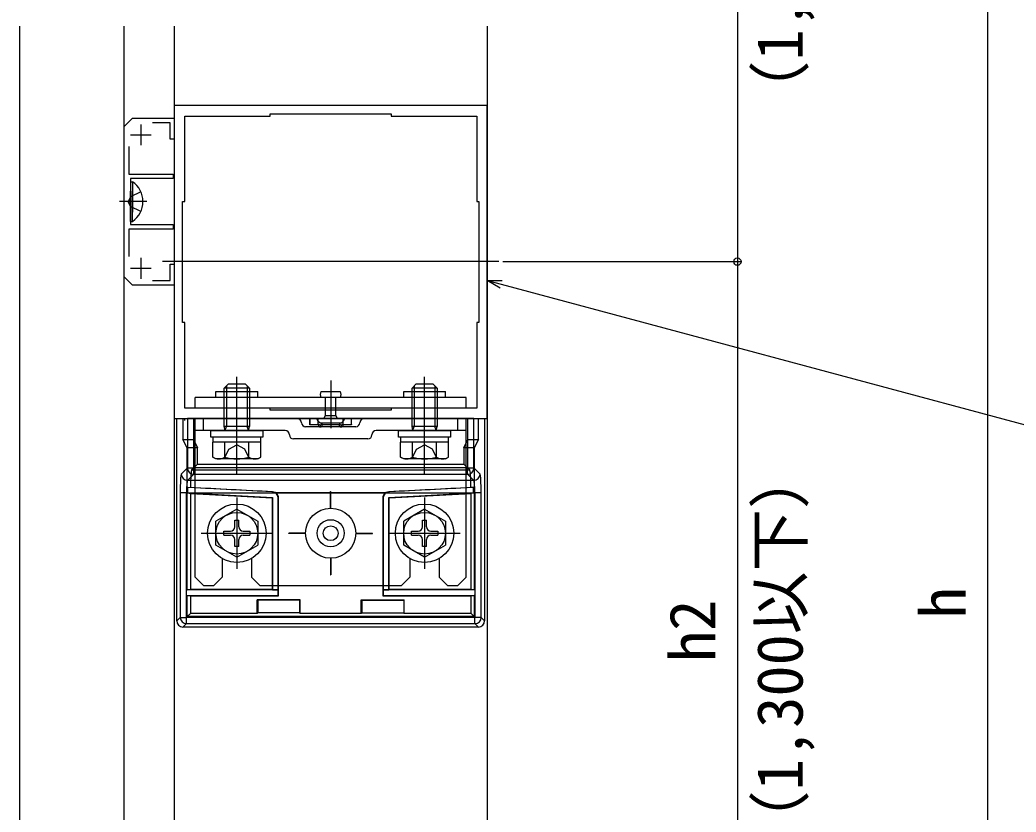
# Model space of a CAD drawing. Units: millimetres, scale not verified. Extents: x -875 to 875, y -1310 to 1300.
# Drawn here: x -541.9 to -303.1, y 493.2 to 683 of the extents above; entities that cross this region are included whole.
import ezdxf
from ezdxf.enums import TextEntityAlignment as Align

# ---------------------------------------------------------------- set-up
doc = ezdxf.new("R2010")
doc.units = ezdxf.units.MM
doc.header["$LTSCALE"] = 4
for name, color, linetype in [('0-3_YKK_11', 7, 'Continuous'), ('0-4_YKK_12', 2, 'Continuous'), ('0-5_YKK_13', 4, 'Continuous'), ('0-7_YKK_D', 6, 'Continuous')]:
    doc.layers.add(name, color=color, linetype=linetype)
doc.styles.add('ＭＳ ゴシック', font='')
doc.styles.get('ＭＳ ゴシック').set_extended_font_data('MS Gothic')

msp = doc.modelspace()

# ---------------------------------------------------------------- linework, layer by layer
at = {"layer": '0-3_YKK_11'}
for p, q in [((-512.864, 658), (-512.864, 653)), ((-515.364, 655.5), (-510.364, 655.5)), ((-512.864, 626), (-512.864, 621)), ((-515.364, 623.5), (-510.364, 623.5))]:
    msp.add_line(p, q, dxfattribs=at)
for points in [[(-429.864, 587.5), (-429.864, 662.5), (-504.864, 662.5), (-504.864, 587.5)], [(-452.864, 589.5), (-481.864, 589.5), (-481.864, 590), (-502.364, 590), (-502.364, 610.5), (-502.864, 610.5), (-502.864, 639.5), (-502.364, 639.5), (-502.364, 660), (-481.864, 660), (-481.864, 660.5), (-452.864, 660.5), (-452.864, 660), (-432.364, 660), (-432.364, 639.5), (-431.864, 639.5), (-431.864, 610.5), (-432.364, 610.5), (-432.364, 590), (-452.864, 590)]]:
    msp.add_lwpolyline(points, close=True, dxfattribs=at)
for points in [[(-510.048, 620.6), (-505.864, 620.6), (-505.864, 624.5), (-504.864, 624.5), (-504.864, 619.5), (-514.864, 619.5), (-516.864, 621.5), (-516.864, 657.5), (-514.864, 659.5), (-504.864, 659.5), (-504.864, 654.5), (-505.864, 654.5), (-505.864, 658.4), (-510.048, 658.4)], [(-515.764, 652.684), (-515.764, 646.1), (-505.164, 646.1), (-505.164, 645), (-515.364, 645), (-515.364, 639.958), (-515.484, 639.775), (-515.484, 639.225), (-515.364, 639.042), (-515.364, 634), (-505.164, 634), (-505.164, 632.9), (-515.764, 632.9), (-515.764, 626.316)]]:
    msp.add_lwpolyline(points, dxfattribs=at)
at = {"layer": '0-4_YKK_12'}
for p, q in [((-541.864, 334.545), (-541.864, 681.545)), ((-516.864, 334.545), (-516.864, 681.545)), ((-504.864, 681.545), (-504.864, 334.545)), ((-429.864, 681.545), (-429.864, 334.545)), ((-427.07, 625.103), (-507.658, 625.103))]:
    msp.add_line(p, q, dxfattribs=at)
at = {"layer": '0-5_YKK_13'}
for p, q in [((-515.364, 644.25), (-515.364, 637)), ((-515.364, 644.25), (-514.855, 644.25)), ((-514.855, 644.25), (-514.855, 637)), ((-515.364, 634.75), (-515.364, 642)), ((-514.855, 634.75), (-514.855, 642)), ((-511.47, 639.5), (-518.001, 639.5)), ((-515.364, 634.75), (-514.855, 634.75)), ((-489.864, 574.1), (-489.864, 597.511)), ((-444.864, 574.1), (-444.864, 597.511)), ((-492.864, 594.8), (-491.864, 595.8)), ((-486.864, 594.8), (-492.864, 594.8)), ((-491.864, 595.8), (-487.864, 595.8)), ((-486.864, 594.8), (-487.864, 595.8)), ((-467.364, 596.58), (-467.364, 585.2)), ((-447.864, 594.8), (-446.864, 595.8)), ((-441.864, 594.8), (-447.864, 594.8)), ((-446.864, 595.8), (-442.864, 595.8)), ((-441.864, 594.8), (-442.864, 595.8)), ((-434.864, 592.5), (-499.864, 592.5)), ((-499.864, 590), (-499.864, 592.5)), ((-494.864, 594), (-484.864, 594)), ((-494.864, 592.5), (-494.864, 594)), ((-484.864, 592.5), (-484.864, 594)), ((-465.065, 592.5), (-469.663, 592.5)), ((-469.626, 594), (-465.065, 594)), ((-468.614, 588.2), (-468.614, 592.5)), ((-439.864, 592.5), (-439.864, 594)), ((-434.864, 590), (-434.864, 592.5)), ((-434.864, 590), (-499.864, 590)), ((-502.774, 587.5), (-502.774, 582.496)), ((-502.364, 587), (-502.364, 587.5)), ((-500.203, 587.5), (-501.7, 587.5)), ((-501.7, 587.5), (-501.7, 575.654)), ((-500.267, 587.5), (-500.267, 582.496)), ((-434.525, 587.5), (-500.203, 587.5)), ((-500.203, 575.654), (-500.203, 587.5)), ((-499.864, 549.5), (-499.864, 587.5)), ((-499.864, 587.5), (-434.864, 587.5)), ((-497.864, 584.6), (-497.864, 587.5)), ((-472.364, 586), (-472.364, 587.5)), ((-472.315, 586.048), (-472.315, 587.5)), ((-470.614, 587.15), (-470.414, 587.5)), ((-470.414, 587.5), (-464.314, 587.5)), ((-470.364, 586.065), (-470.364, 587.5)), ((-469.014, 587.5), (-468.614, 588.2)), ((-465.714, 587.5), (-466.114, 588.2)), ((-464.364, 586.065), (-464.364, 587.5)), ((-464.314, 587.5), (-464.114, 587.15)), ((-462.412, 586.048), (-462.412, 587.5)), ((-436.864, 584.6), (-436.864, 587.5)), ((-434.864, 549.5), (-434.864, 587.5)), ((-433.028, 587.5), (-434.525, 587.5)), ((-434.461, 582.496), (-434.461, 587.5)), ((-433.028, 587.5), (-430.453, 587.5)), ((-431.953, 582.496), (-431.953, 587.5)), ((-430.453, 587.5), (-430.453, 538.997)), ((-486.864, 585.621), (-492.864, 585.621)), ((-492.664, 584.681), (-492.864, 585.621)), ((-492.664, 584.681), (-492.324, 585.621)), ((-487.064, 584.681), (-487.404, 585.621)), ((-487.064, 584.681), (-486.864, 585.621)), ((-461.364, 585.5), (-473.364, 585.5)), ((-472.315, 586.048), (-470.364, 586.065)), ((-470.364, 586.065), (-470.098, 586.065)), ((-470.364, 586.057), (-470.364, 586)), ((-469.883, 586.5), (-464.844, 586.5)), ((-469.864, 586), (-469.864, 585.5)), ((-469.629, 586.065), (-465.098, 586.065)), ((-469.364, 586.057), (-469.364, 586)), ((-465.364, 586), (-469.364, 586)), ((-465.364, 586.057), (-465.364, 586)), ((-464.864, 586), (-464.864, 585.5)), ((-464.629, 586.065), (-464.364, 586.065)), ((-464.364, 586.065), (-462.412, 586.048)), ((-464.364, 586.057), (-464.364, 586)), ((-462.364, 586), (-464.364, 586)), ((-441.864, 585.621), (-447.864, 585.621)), ((-447.664, 584.681), (-447.864, 585.621)), ((-447.664, 584.681), (-447.324, 585.621)), ((-442.064, 584.681), (-442.404, 585.621)), ((-442.064, 584.681), (-441.864, 585.621)), ((-478.264, 584.6), (-499.864, 584.6)), ((-496.114, 584.6), (-483.614, 584.6)), ((-495.564, 581.8), (-495.564, 583)), ((-492.664, 584.6), (-492.664, 584.681)), ((-487.064, 584.6), (-487.064, 584.681)), ((-484.164, 583), (-484.164, 581.8)), ((-434.864, 584.6), (-456.464, 584.6)), ((-451.114, 584.6), (-438.614, 584.6)), ((-450.564, 581.8), (-450.564, 583)), ((-447.664, 584.6), (-447.664, 584.681)), ((-442.064, 584.6), (-442.064, 584.681)), ((-439.164, 583), (-439.164, 581.8)), ((-502.774, 582.496), (-500.267, 582.496)), ((-499.267, 580.5), (-501.774, 580.5)), ((-500.267, 582.496), (-499.267, 580.5)), ((-499.267, 576.59), (-499.267, 580.5)), ((-484.09, 581.8), (-495.637, 581.8)), ((-495.637, 578.247), (-495.637, 581.8)), ((-492.75, 578.247), (-492.75, 581.8)), ((-486.977, 578.247), (-486.977, 581.8)), ((-484.09, 578.247), (-484.09, 581.8)), ((-458.464, 582.6), (-476.264, 582.6)), ((-439.09, 581.8), (-450.637, 581.8)), ((-450.637, 578.247), (-450.637, 581.8)), ((-447.75, 578.247), (-447.75, 581.8)), ((-441.977, 578.247), (-441.977, 581.8)), ((-439.09, 578.247), (-439.09, 581.8)), ((-435.461, 580.5), (-434.461, 582.496)), ((-434.461, 582.496), (-431.953, 582.496)), ((-431.953, 582.496), (-432.953, 580.5)), ((-432.953, 580.5), (-432.953, 546.391)), ((-494.864, 577.8), (-495.637, 578.247)), ((-484.864, 577.8), (-484.09, 578.247)), ((-449.864, 577.8), (-450.637, 578.247)), ((-439.864, 577.8), (-439.09, 578.247)), ((-501.7, 575.654), (-503.185, 574.169)), ((-501.7, 575.654), (-500.203, 575.654)), ((-499.267, 576.59), (-500.694, 575.163)), ((-500.203, 574.157), (-500.203, 575.654)), ((-499.267, 576.59), (-435.461, 576.59)), ((-484.864, 577.8), (-494.864, 577.8)), ((-439.864, 577.8), (-449.864, 577.8)), ((-434.034, 575.163), (-435.461, 576.59)), ((-431.543, 574.169), (-433.028, 575.654)), ((-501.687, 572.672), (-500.203, 574.157)), ((-500.694, 575.163), (-434.034, 575.163)), ((-434.525, 574.157), (-433.04, 572.672)), ((-433.04, 572.672), (-501.687, 572.672)), ((-501.591, 570.977), (-500.999, 571.031)), ((-481.368, 569.917), (-501.591, 570.977)), ((-501.591, 569.643), (-501.591, 570.977)), ((-433.137, 570.977), (-453.359, 569.917)), ((-433.137, 570.977), (-433.728, 571.031)), ((-433.137, 569.643), (-433.137, 570.977)), ((-503.443, 569.678), (-503.443, 539.828)), ((-501.946, 569.678), (-503.443, 569.678)), ((-501.946, 569.678), (-432.782, 569.678)), ((-501.946, 539.828), (-501.946, 569.678)), ((-501.591, 569.643), (-501.01, 569.53)), ((-501.591, 569.643), (-481.281, 568.579)), ((-501.01, 569.53), (-481.364, 568.5)), ((-501.01, 569.53), (-501.01, 546.5)), ((-489.864, 568.534), (-489.864, 551.466)), ((-481.368, 569.917), (-481.285, 569.996)), ((-481.281, 568.579), (-481.364, 568.5)), ((-481.364, 568.5), (-481.364, 546.5)), ((-454.296, 569.673), (-480.432, 569.673)), ((-479.864, 568.498), (-479.947, 568.419)), ((-479.947, 546.417), (-479.947, 568.419)), ((-479.864, 545), (-479.864, 568.498)), ((-467.314, 566), (-467.314, 570)), ((-454.864, 568.498), (-454.864, 545)), ((-454.781, 568.419), (-454.864, 568.498)), ((-454.781, 568.419), (-454.781, 546.417)), ((-453.447, 568.579), (-453.364, 568.5)), ((-453.442, 569.996), (-453.359, 569.917)), ((-444.864, 568.534), (-444.864, 551.466)), ((-433.137, 569.643), (-433.718, 569.53)), ((-433.718, 546.5), (-433.718, 569.53)), ((-431.284, 569.678), (-432.782, 569.678)), ((-432.782, 569.678), (-432.782, 539.828)), ((-431.284, 539.828), (-431.284, 569.678)), ((-489.864, 565.75), (-494.864, 562.863)), ((-489.864, 565.75), (-484.864, 562.863)), ((-444.864, 565.75), (-449.864, 562.863)), ((-444.864, 565.75), (-439.864, 562.863)), ((-494.864, 557.137), (-494.864, 562.863)), ((-490.364, 561.5), (-490.364, 563.15)), ((-490.364, 563.15), (-489.364, 563.15)), ((-489.364, 561.5), (-489.364, 563.15)), ((-484.864, 562.863), (-484.864, 557.137)), ((-449.864, 557.137), (-449.864, 562.863)), ((-445.364, 561.5), (-445.364, 563.15)), ((-445.364, 563.15), (-444.364, 563.15)), ((-444.364, 561.5), (-444.364, 563.15)), ((-439.864, 562.863), (-439.864, 557.137)), ((-498.431, 560), (-481.296, 560)), ((-493.014, 560.5), (-491.364, 560.5)), ((-493.014, 559.5), (-493.014, 560.5)), ((-493.014, 559.5), (-491.364, 559.5)), ((-488.364, 560.5), (-486.714, 560.5)), ((-488.364, 559.5), (-486.714, 559.5)), ((-486.714, 560.5), (-486.714, 559.5)), ((-473.363, 560.05), (-477.364, 560.05)), ((-461.364, 560.05), (-457.364, 560.05)), ((-453.431, 560), (-436.296, 560)), ((-448.014, 560.5), (-446.364, 560.5)), ((-448.014, 559.5), (-448.014, 560.5)), ((-448.014, 559.5), (-446.364, 559.5)), ((-443.364, 560.5), (-441.714, 560.5)), ((-443.364, 559.5), (-441.714, 559.5)), ((-441.714, 560.5), (-441.714, 559.5)), ((-489.864, 554.25), (-494.864, 557.137)), ((-490.364, 556.85), (-490.364, 558.5)), ((-489.364, 556.85), (-490.364, 556.85)), ((-489.864, 554.25), (-484.864, 557.137)), ((-489.364, 556.85), (-489.364, 558.5)), ((-444.864, 554.25), (-449.864, 557.137)), ((-445.364, 556.85), (-445.364, 558.5)), ((-444.364, 556.85), (-445.364, 556.85)), ((-444.864, 554.25), (-439.864, 557.137)), ((-444.364, 556.85), (-444.364, 558.5)), ((-493.364, 553.938), (-493.364, 549.5)), ((-486.364, 553.938), (-486.364, 549.5)), ((-467.314, 554), (-467.314, 550)), ((-448.364, 553.938), (-448.364, 549.5)), ((-441.364, 553.938), (-441.364, 549.5)), ((-497.864, 547.5), (-499.864, 549.5)), ((-495.364, 547.5), (-493.364, 549.5)), ((-484.364, 547.5), (-486.364, 549.5)), ((-450.364, 547.5), (-448.364, 549.5)), ((-439.364, 547.5), (-441.364, 549.5)), ((-436.864, 547.5), (-434.864, 549.5)), ((-497.864, 547.5), (-495.364, 547.5)), ((-484.364, 547.5), (-450.364, 547.5)), ((-439.364, 547.5), (-436.864, 547.5)), ((-501.774, 546.391), (-501.01, 546.5)), ((-479.973, 546.391), (-501.774, 546.391)), ((-501.774, 545.109), (-501.01, 545)), ((-481.364, 546.5), (-501.01, 546.5)), ((-501.01, 545), (-501.01, 540.765)), ((-501.01, 545), (-479.864, 545)), ((-481.281, 546.417), (-481.364, 546.5)), ((-479.947, 546.417), (-479.973, 546.391)), ((-479.973, 545.109), (-479.973, 546.391)), ((-479.973, 545.109), (-479.864, 545)), ((-454.755, 546.391), (-454.781, 546.417)), ((-454.781, 546.417), (-453.447, 546.417)), ((-432.953, 546.391), (-454.755, 546.391)), ((-454.755, 546.391), (-454.755, 545.109)), ((-454.755, 545.109), (-432.953, 545.109)), ((-433.718, 546.5), (-453.364, 546.5)), ((-432.953, 546.391), (-433.718, 546.5)), ((-432.953, 545.109), (-433.718, 545)), ((-433.718, 540.765), (-433.718, 545)), ((-432.953, 545.109), (-432.953, 540)), ((-485.017, 544.07), (-484.864, 543.917)), ((-485.017, 540.765), (-485.017, 544.07)), ((-484.864, 543.917), (-484.864, 540.917)), ((-474.864, 543.917), (-484.864, 543.917)), ((-474.711, 544.07), (-474.864, 543.917)), ((-474.864, 543.917), (-474.864, 540.917)), ((-460.017, 544.07), (-459.864, 543.917)), ((-460.017, 544.07), (-449.711, 544.07)), ((-460.017, 540.765), (-460.017, 544.07)), ((-459.864, 543.917), (-459.864, 540.917)), ((-449.711, 544.07), (-449.864, 543.917)), ((-449.711, 540.765), (-449.711, 544.07)), ((-503.443, 539.828), (-504.274, 538.997)), ((-503.443, 539.828), (-501.946, 539.828)), ((-432.782, 539.828), (-501.946, 539.828)), ((-501.946, 538.331), (-501.946, 539.828)), ((-501.774, 540), (-501.01, 540.765)), ((-432.953, 540), (-501.774, 540)), ((-485.017, 540.765), (-501.01, 540.765)), ((-484.864, 540.917), (-485.017, 540.765)), ((-474.864, 540.917), (-484.864, 540.917)), ((-474.864, 540.917), (-474.711, 540.765)), ((-460.017, 540.765), (-474.711, 540.765)), ((-459.864, 540.917), (-460.017, 540.765)), ((-459.864, 540.917), (-449.864, 540.917)), ((-449.864, 540.917), (-449.711, 540.765)), ((-433.718, 540.765), (-449.711, 540.765)), ((-433.718, 540.765), (-432.953, 540)), ((-431.284, 539.828), (-432.782, 539.828)), ((-430.453, 538.997), (-431.284, 539.828)), ((-502.777, 537.5), (-501.946, 538.331)), ((-431.95, 537.5), (-502.777, 537.5)), ((-432.782, 538.331), (-431.95, 537.5))]:
    msp.add_line(p, q, dxfattribs=at)
for points in [[(-512.864, 641.85), (-515.334, 640.645), (-515.943, 639.5)], [(-512.864, 637.15), (-515.334, 638.355), (-515.943, 639.5)], [(-492.864, 585.621), (-492.864, 594), (-492.864, 594.8)], [(-492.324, 595.34), (-492.324, 594), (-492.324, 585.621)], [(-487.404, 595.34), (-487.404, 594), (-487.404, 585.621)], [(-486.864, 594.8), (-486.864, 594), (-486.864, 585.621)], [(-447.864, 585.621), (-447.864, 594), (-447.864, 594.8)], [(-447.324, 595.34), (-447.324, 594), (-447.324, 585.621)], [(-442.404, 595.34), (-442.404, 594), (-442.404, 585.621)], [(-441.864, 594.8), (-441.864, 594), (-441.864, 585.621)], [(-468.614, 588.2), (-466.114, 588.2), (-466.114, 592.5)], [(-449.864, 592.5), (-449.864, 594), (-439.864, 594)], [(-504.274, 538.997), (-504.274, 587.5), (-501.7, 587.5)], [(-462.412, 586.048), (-462.364, 586), (-462.364, 587.5)], [(-434.525, 587.5), (-434.525, 575.654), (-433.028, 575.654), (-433.028, 587.5)], [(-470.364, 586), (-472.364, 586), (-472.315, 586.048)], [(-483.614, 584.6), (-483.614, 583), (-496.114, 583), (-496.114, 584.6)], [(-438.614, 584.6), (-438.614, 583), (-451.114, 583), (-451.114, 584.6)], [(-501.774, 546.391), (-501.774, 580.5), (-502.774, 582.496)], [(-492.914, 577.797), (-491.764, 580.155), (-489.864, 581.166)], [(-486.814, 577.797), (-487.964, 580.155), (-489.864, 581.166)], [(-447.914, 577.797), (-446.764, 580.155), (-444.864, 581.166)], [(-441.814, 577.797), (-442.964, 580.155), (-444.864, 581.166)], [(-432.953, 580.5), (-435.461, 580.5), (-435.461, 576.59)], [(-500.203, 574.157), (-434.525, 574.157), (-434.525, 575.654), (-500.203, 575.654)], [(-481.285, 569.996), (-480.981, 569.948), (-480.692, 569.839), (-480.432, 569.673)], [(-481.281, 568.579), (-481.281, 546.417), (-479.947, 546.417)], [(-467.414, 566), (-467.414, 570), (-467.314, 570)], [(-454.296, 569.673), (-454.036, 569.839), (-453.748, 569.948), (-453.442, 569.996)], [(-453.447, 546.417), (-453.447, 568.579), (-433.137, 569.643)], [(-453.447, 546.417), (-453.364, 546.5), (-453.364, 568.5), (-433.718, 569.53)], [(-473.363, 559.95), (-477.364, 559.95), (-477.364, 560.05)], [(-461.364, 559.95), (-457.364, 559.95), (-457.364, 560.05)], [(-467.414, 554), (-467.414, 550), (-467.314, 550)], [(-501.774, 540), (-501.774, 545.109), (-479.973, 545.109)], [(-454.755, 545.109), (-454.864, 545), (-433.718, 545)], [(-474.711, 540.765), (-474.711, 544.07), (-485.017, 544.07)], [(-459.864, 543.917), (-449.864, 543.917), (-449.864, 540.917)], [(-501.946, 538.331), (-432.782, 538.331), (-432.782, 539.828)]]:
    msp.add_lwpolyline(points, dxfattribs=at)
for centre, radius in [((-489.864, 560), 7), ((-467.364, 560), 6), ((-444.864, 560), 7), ((-489.864, 560), 5), ((-444.864, 560), 5), ((-467.364, 560), 3.25), ((-467.364, 560), 1.773)]:
    msp.add_circle(centre, radius, dxfattribs=at)
for centre, radius, start, end in [((-518.138, 639.5), 5.774, 304.65097, 55.34903), ((-468.364, 593.25), 1.5, 150.00006, 209.99994), ((-466.364, 593.25), 1.5, 330.00006, 29.99994), ((-475.364, 586.5), 1, 0, 90), ((-459.364, 586.5), 1, 90, 180), ((-473.364, 586.5), 1, 180, 270), ((-467.364, 590.067), 4.367, 221.91164, 234.76774), ((-469.864, 586), 0.5, 180, 270), ((-469.864, 586), 0.5, 270, 0), ((-464.864, 586), 0.5, 180, 270), ((-464.864, 586), 0.5, 270, 0), ((-467.364, 590.067), 4.367, 305.23243, 318.08863), ((-461.364, 586.5), 1, 270, 0), ((-478.264, 583.6), 1, 0, 90), ((-476.264, 583.6), 1, 180, 270), ((-458.464, 583.6), 1, 270, 0), ((-456.464, 583.6), 1, 90, 180), ((-494.194, 580.356), 2.556, 235.61708, 304.38292), ((-489.864, 587.354), 9.554, 252.41276, 287.58724), ((-485.534, 580.356), 2.556, 235.61708, 304.38292), ((-449.194, 580.356), 2.556, 235.61708, 304.38292), ((-444.864, 587.354), 9.554, 252.41276, 287.58724), ((-440.534, 580.356), 2.556, 235.61708, 304.38292), ((-500.196, 575.661), 1.504, 180.24971, 269.75029), ((-434.531, 575.661), 1.504, 270.24971, 359.75029), ((-501.681, 574.176), 1.504, 180.24971, 269.75029), ((-433.047, 574.176), 1.504, 270.24971, 359.75029), ((-491.364, 561.5), 1, 270, 0), ((-488.364, 561.5), 1, 180, 270), ((-446.364, 561.5), 1, 270, 0), ((-443.364, 561.5), 1, 180, 270), ((-491.364, 558.5), 1, 0, 90), ((-488.364, 558.5), 1, 90, 180), ((-446.364, 558.5), 1, 0, 90), ((-443.364, 558.5), 1, 90, 180), ((-501.939, 539.835), 1.504, 180.24971, 269.75029), ((-432.788, 539.835), 1.504, 270.24971, 359.75029)]:
    msp.add_arc(centre, radius, start, end, dxfattribs=at)
for centre, major_axis, ratio, start_param, end_param in [((-469.864, 586.057), (0.5, 0), 0.019861, 2.0595541, 3.1415927), ((-469.864, 586.559), (0, -0.559), 0.894427, 5.7944275, 6.2831853), ((-469.864, 586.559), (0, 0.559), 0.894427, 3.1415927, 3.6303505), ((-469.864, 586.057), (0.5, 0), 0.019861, 0, 1.0820385), ((-464.864, 586.057), (0.5, 0), 0.019861, 2.0595541, 3.1415927), ((-464.864, 586.559), (0, -0.559), 0.894427, 5.7944275, 6.2831853), ((-464.864, 586.559), (0, 0.559), 0.894427, 3.1415927, 3.6303505), ((-464.864, 586.057), (0.5, 0), 0.019861, 0, 1.0820385), ((-503.168, 569.678), (0, -4.5), 0.061163, 3.2026792, 4.712389), ((-500.673, 569.673), (0, -5.5), 0.061163, 3.2026792, 4.4630242), ((-434.054, 569.673), (0, -5.5), 0.061163, 1.8201612, 3.0805061), ((-431.56, 569.678), (0, -4.5), 0.061163, 1.5707963, 3.0805061), ((-501.671, 569.678), (0, -3), 0.091744, 3.2026792, 4.712389), ((-474.211, 569.673), (104.95, -5.5), 0.000457, 4.4543095, 4.6449585), ((-460.516, 569.673), (104.95, 5.5), 0.000457, 4.7798195, 4.9704685), ((-433.057, 569.678), (0, -3), 0.091744, 1.5707963, 3.0805061), ((-481.447, 568.419), (1.088, 1.033), 0.999928, 5.5240032, 7.0423674), ((-481.364, 568.498), (1.088, 1.033), 0.999928, 5.5240032, 6.4242443), ((-453.364, 568.498), (-1.088, 1.033), 0.999928, 6.1421263, 7.0423674), ((-453.281, 568.419), (-1.088, 1.033), 0.999928, 5.5240032, 7.0423674), ((-502.771, 539.003), (-1.065, -1.065), 0.99628, 5.4996506, 7.06672), ((-431.956, 539.003), (1.065, -1.065), 0.99628, 5.4996506, 7.06672)]:
    msp.add_ellipse(centre, major_axis=major_axis, ratio=ratio, start_param=start_param, end_param=end_param, dxfattribs=at)
at = {"layer": '0-7_YKK_D'}
for p, q in [((-369.864, 805), (-369.864, 625.103)), ((-309.864, 805), (-309.864, 285)), ((-426.07, 625.103), (-368.864, 625.103)), ((-426.07, 625.103), (-368.864, 625.103)), ((-369.864, 625.103), (-369.864, 455.103))]:
    msp.add_line(p, q, dxfattribs=at)
for points in [[(-426.72, 618.762), (-429.858, 620.574), (-426.235, 620.574)], [(-429.858, 620.574), (-426.478, 619.668), (-299.636, 585.681)]]:
    msp.add_lwpolyline(points, dxfattribs=at)
msp.add_circle((-369.864, 625.103), 0.875, dxfattribs=at)
msp.add_circle((-369.864, 625.103), 0.875, dxfattribs=at)

# ---------------------------------------------------------------- texts
at = {"layer": '0-7_YKK_D', "style": 'ＭＳ ゴシック'}
for s, p in [('（1,300以下）', (-350.903, 658.333)), ('（1,300以下）', (-350.903, 483.384)), ('h', (-311.864, 539.545)), ('h2', (-371.864, 529.109))]:
    msp.add_text(s, height=11, rotation=90, dxfattribs=at).set_placement(p, align=Align.BOTTOM_LEFT)

doc.saveas('drawing.dxf')
